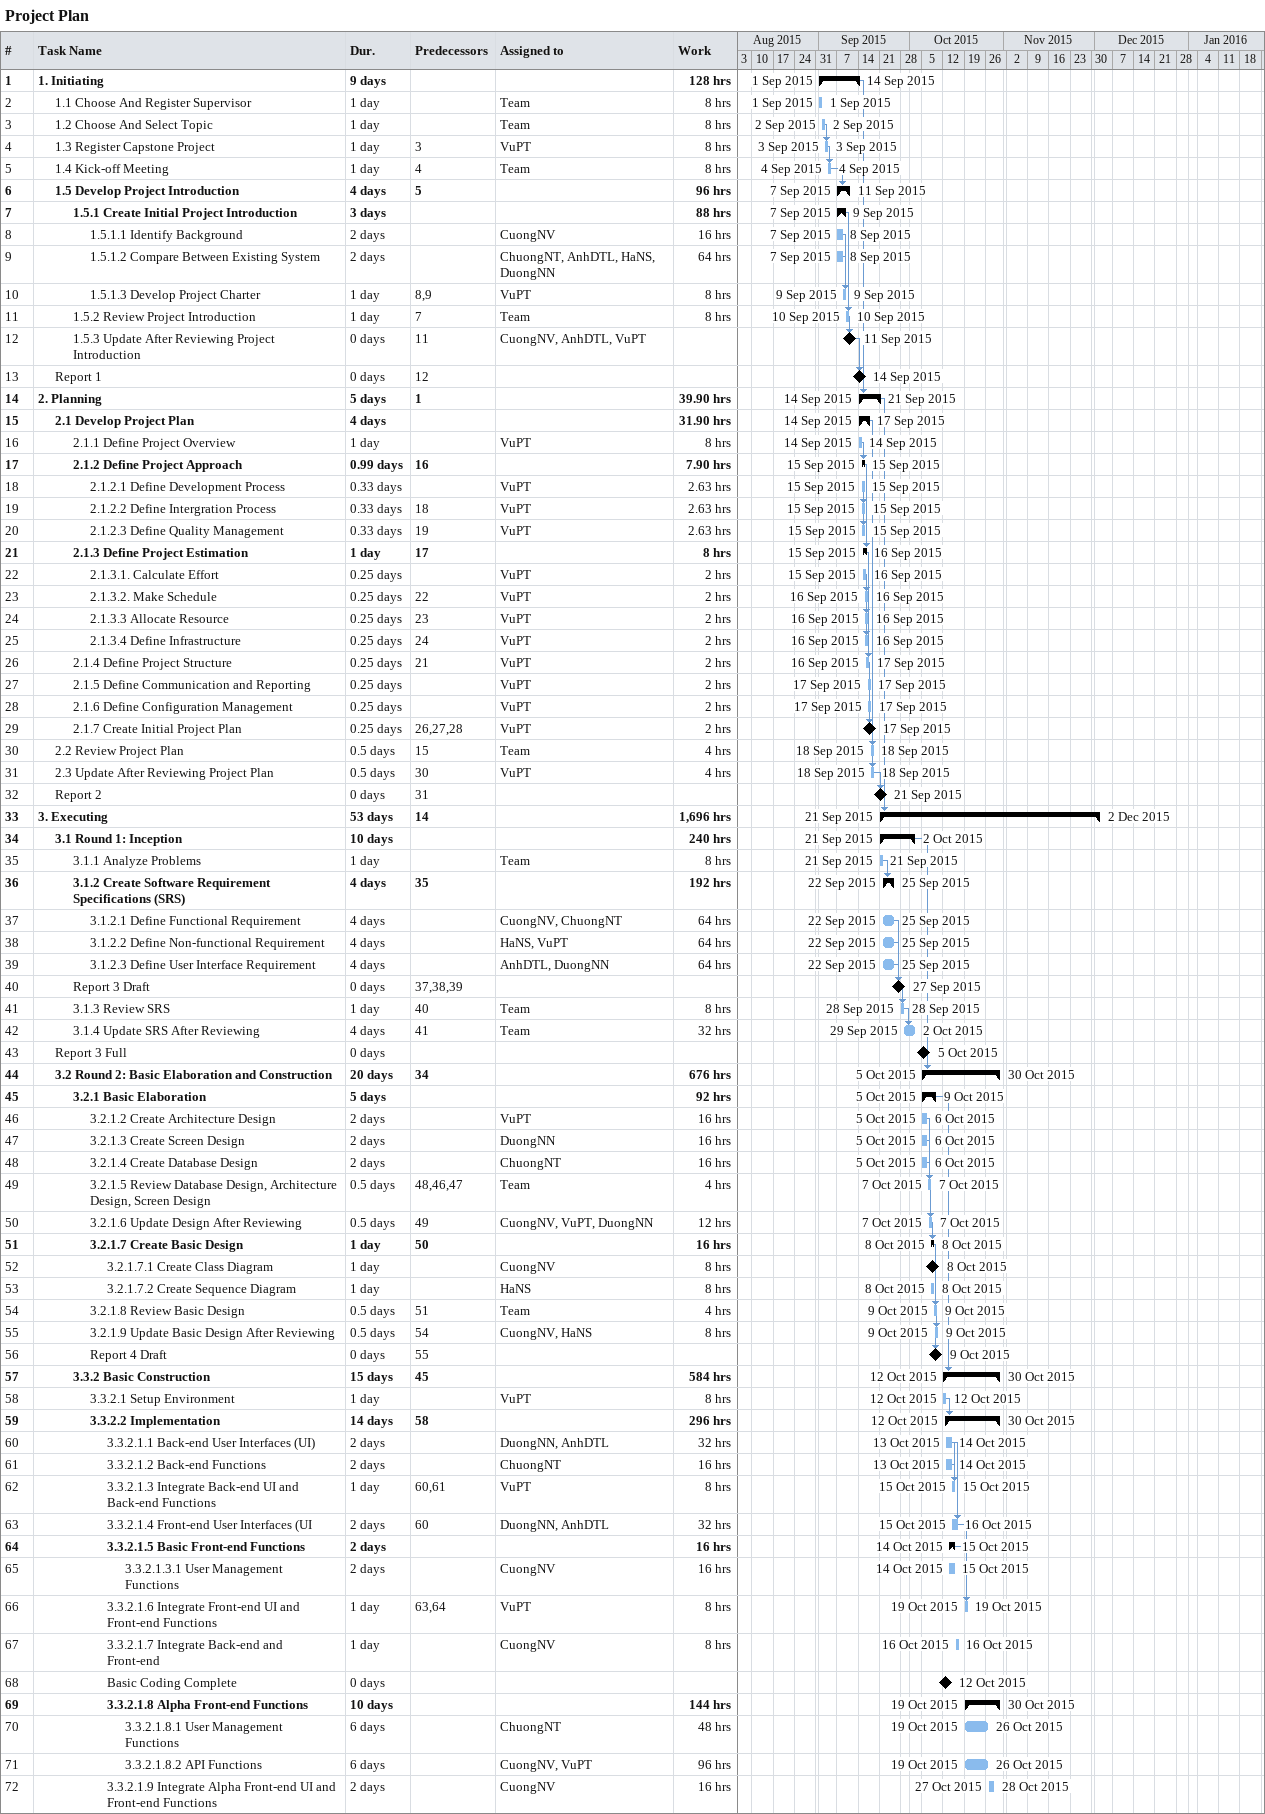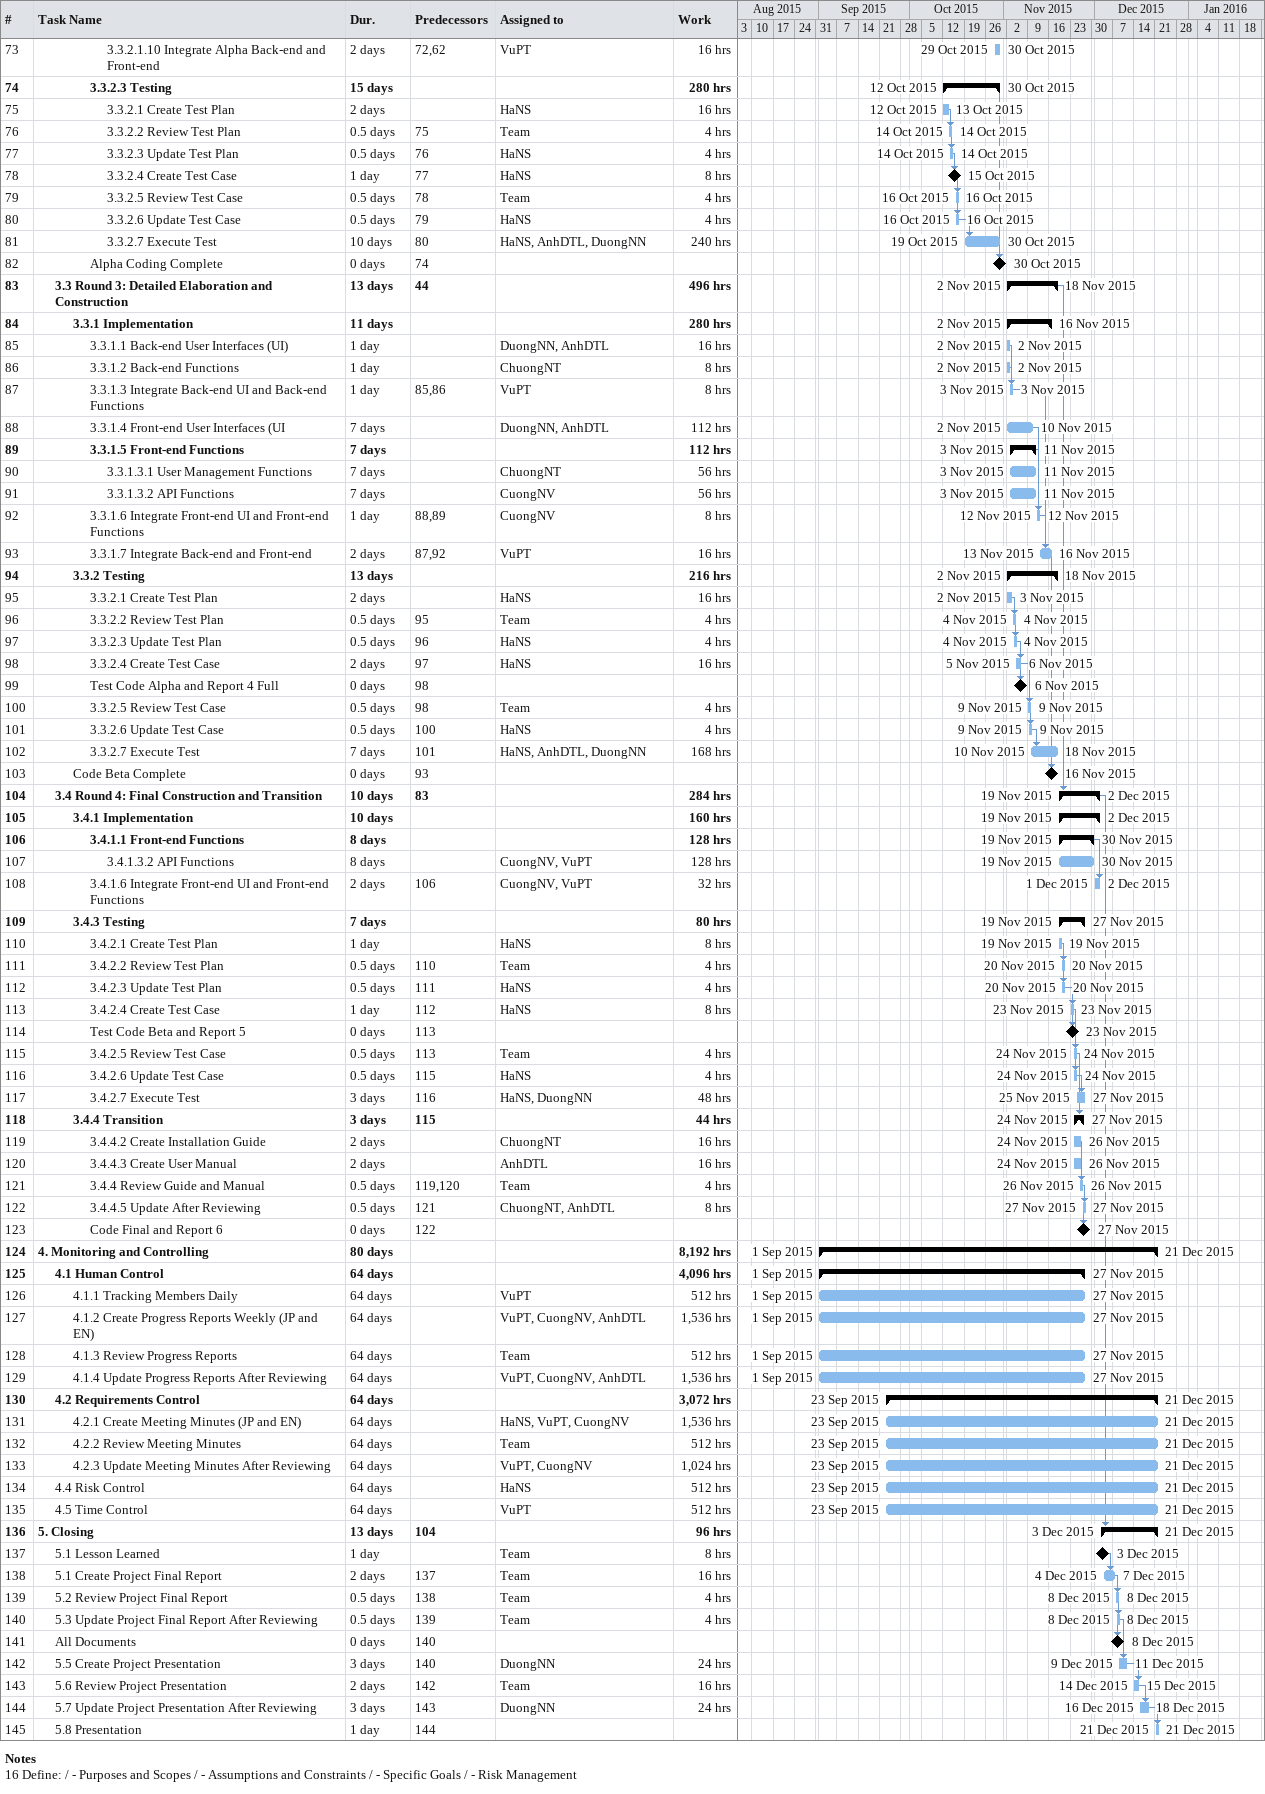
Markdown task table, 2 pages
Project Plan

| ID | Level | Task | Duration | Start | Finish | Predecessors | Resources | Work (h) |
|---|---|---|---|---|---|---|---|---|
| 1 | 1 | **1. Initiating** | 9d | 2015-09-01 | 2015-09-14 |  |  | 128 |
| 2 | 2 | 1.1 Choose And Register Supervisor | 1d | 2015-09-01 | 2015-09-01 |  | Team | 8 |
| 3 | 2 | 1.2 Choose And Select Topic | 1d | 2015-09-02 | 2015-09-02 |  | Team | 8 |
| 4 | 2 | 1.3 Register Capstone Project | 1d | 2015-09-03 | 2015-09-03 | 3 | VuPT | 8 |
| 5 | 2 | 1.4 Kick-off Meeting | 1d | 2015-09-04 | 2015-09-04 | 4 | Team | 8 |
| 6 | 2 | **1.5 Develop Project Introduction** | 4d | 2015-09-07 | 2015-09-11 | 5 |  | 96 |
| 7 | 3 | **1.5.1 Create Initial Project Introduction** | 3d | 2015-09-07 | 2015-09-09 |  |  | 88 |
| 8 | 4 | 1.5.1.1 Identify Background | 2d | 2015-09-07 | 2015-09-08 |  | CuongNV | 16 |
| 9 | 4 | 1.5.1.2 Compare Between Existing System | 2d | 2015-09-07 | 2015-09-08 |  | ChuongNT, AnhDTL, HaNS, DuongNN | 64 |
| 10 | 4 | 1.5.1.3 Develop Project Charter | 1d | 2015-09-09 | 2015-09-09 | 8, 9 | VuPT | 8 |
| 11 | 3 | 1.5.2 Review Project Introduction | 1d | 2015-09-10 | 2015-09-10 | 7 | Team | 8 |
| 12 | 3 | 1.5.3 Update After Reviewing Project Introduction | 0d | 2015-09-11 | 2015-09-11 | 11 | CuongNV, AnhDTL, VuPT |  |
| 13 | 2 | Report 1 | 0d | 2015-09-14 | 2015-09-14 | 12 |  |  |
| 14 | 1 | **2. Planning** | 5d | 2015-09-14 | 2015-09-21 | 1 |  | 39.90 |
| 15 | 2 | **2.1 Develop Project Plan** | 4d | 2015-09-14 | 2015-09-17 |  |  | 31.90 |
| 16 | 3 | 2.1.1 Define Project Overview | 1d | 2015-09-14 | 2015-09-14 |  | VuPT | 8 |
| 17 | 3 | **2.1.2 Define Project Approach** | 0.99d | 2015-09-15 | 2015-09-15 | 16 |  | 7.90 |
| 18 | 4 | 2.1.2.1 Define Development Process | 0.33d | 2015-09-15 | 2015-09-15 |  | VuPT | 2.63 |
| 19 | 4 | 2.1.2.2 Define Intergration Process | 0.33d | 2015-09-15 | 2015-09-15 | 18 | VuPT | 2.63 |
| 20 | 4 | 2.1.2.3 Define Quality Management | 0.33d | 2015-09-15 | 2015-09-15 | 19 | VuPT | 2.63 |
| 21 | 3 | **2.1.3 Define Project Estimation** | 1d | 2015-09-15 | 2015-09-16 | 17 |  | 8 |
| 22 | 4 | 2.1.3.1. Calculate Effort | 0.25d | 2015-09-15 | 2015-09-16 |  | VuPT | 2 |
| 23 | 4 | 2.1.3.2. Make Schedule | 0.25d | 2015-09-16 | 2015-09-16 | 22 | VuPT | 2 |
| 24 | 4 | 2.1.3.3 Allocate Resource | 0.25d | 2015-09-16 | 2015-09-16 | 23 | VuPT | 2 |
| 25 | 4 | 2.1.3.4 Define Infrastructure | 0.25d | 2015-09-16 | 2015-09-16 | 24 | VuPT | 2 |
| 26 | 3 | 2.1.4 Define Project Structure | 0.25d | 2015-09-16 | 2015-09-17 | 21 | VuPT | 2 |
| 27 | 3 | 2.1.5 Define Communication and Reporting | 0.25d | 2015-09-17 | 2015-09-17 |  | VuPT | 2 |
| 28 | 3 | 2.1.6 Define Configuration Management | 0.25d | 2015-09-17 | 2015-09-17 |  | VuPT | 2 |
| 29 | 3 | 2.1.7 Create Initial Project Plan | 0.25d | 2015-09-17 | 2015-09-17 | 26, 27, 28 | VuPT | 2 |
| 30 | 2 | 2.2 Review Project Plan | 0.5d | 2015-09-18 | 2015-09-18 | 15 | Team | 4 |
| 31 | 2 | 2.3 Update After Reviewing Project Plan | 0.5d | 2015-09-18 | 2015-09-18 | 30 | VuPT | 4 |
| 32 | 2 | Report 2 | 0d | 2015-09-21 | 2015-09-21 | 31 |  |  |
| 33 | 1 | **3. Executing** | 53d | 2015-09-21 | 2015-12-02 | 14 |  | 1696 |
| 34 | 2 | **3.1 Round 1: Inception** | 10d | 2015-09-21 | 2015-10-02 |  |  | 240 |
| 35 | 3 | 3.1.1 Analyze Problems | 1d | 2015-09-21 | 2015-09-21 |  | Team | 8 |
| 36 | 3 | **3.1.2 Create Software Requirement Specifications (SRS)** | 4d | 2015-09-22 | 2015-09-25 | 35 |  | 192 |
| 37 | 4 | 3.1.2.1 Define Functional Requirement | 4d | 2015-09-22 | 2015-09-25 |  | CuongNV, ChuongNT | 64 |
| 38 | 4 | 3.1.2.2 Define Non-functional Requirement | 4d | 2015-09-22 | 2015-09-25 |  | HaNS, VuPT | 64 |
| 39 | 4 | 3.1.2.3 Define User Interface Requirement | 4d | 2015-09-22 | 2015-09-25 |  | AnhDTL, DuongNN | 64 |
| 40 | 3 | Report 3 Draft | 0d | 2015-09-27 | 2015-09-27 | 37, 38, 39 |  |  |
| 41 | 3 | 3.1.3 Review SRS | 1d | 2015-09-28 | 2015-09-28 | 40 | Team | 8 |
| 42 | 3 | 3.1.4 Update SRS After Reviewing | 4d | 2015-09-29 | 2015-10-02 | 41 | Team | 32 |
| 43 | 2 | Report 3 Full | 0d | 2015-10-05 | 2015-10-05 |  |  |  |
| 44 | 2 | **3.2 Round 2: Basic Elaboration and Construction** | 20d | 2015-10-05 | 2015-10-30 | 34 |  | 676 |
| 45 | 3 | **3.2.1 Basic Elaboration** | 5d | 2015-10-05 | 2015-10-09 |  |  | 92 |
| 46 | 4 | 3.2.1.2 Create Architecture Design | 2d | 2015-10-05 | 2015-10-06 |  | VuPT | 16 |
| 47 | 4 | 3.2.1.3 Create Screen Design | 2d | 2015-10-05 | 2015-10-06 |  | DuongNN | 16 |
| 48 | 4 | 3.2.1.4 Create Database Design | 2d | 2015-10-05 | 2015-10-06 |  | ChuongNT | 16 |
| 49 | 4 | 3.2.1.5 Review Database Design, Architecture Design, Screen Design | 0.5d | 2015-10-07 | 2015-10-07 | 48, 46, 47 | Team | 4 |
| 50 | 4 | 3.2.1.6 Update Design After Reviewing | 0.5d | 2015-10-07 | 2015-10-07 | 49 | CuongNV, VuPT, DuongNN | 12 |
| 51 | 4 | **3.2.1.7 Create Basic Design** | 1d | 2015-10-08 | 2015-10-08 | 50 |  | 16 |
| 52 | 5 | 3.2.1.7.1 Create Class Diagram | 1d | 2015-10-08 | 2015-10-08 |  | CuongNV | 8 |
| 53 | 5 | 3.2.1.7.2 Create Sequence Diagram | 1d | 2015-10-08 | 2015-10-08 |  | HaNS | 8 |
| 54 | 4 | 3.2.1.8 Review Basic Design | 0.5d | 2015-10-09 | 2015-10-09 | 51 | Team | 4 |
| 55 | 4 | 3.2.1.9 Update Basic Design After Reviewing | 0.5d | 2015-10-09 | 2015-10-09 | 54 | CuongNV, HaNS | 8 |
| 56 | 4 | Report 4 Draft | 0d | 2015-10-09 | 2015-10-09 | 55 |  |  |
| 57 | 3 | **3.3.2 Basic Construction** | 15d | 2015-10-12 | 2015-10-30 | 45 |  | 584 |
| 58 | 4 | 3.3.2.1 Setup Environment | 1d | 2015-10-12 | 2015-10-12 |  | VuPT | 8 |
| 59 | 4 | **3.3.2.2 Implementation** | 14d | 2015-10-12 | 2015-10-30 | 58 |  | 296 |
| 60 | 5 | 3.3.2.1.1 Back-end User Interfaces (UI) | 2d | 2015-10-13 | 2015-10-14 |  | DuongNN, AnhDTL | 32 |
| 61 | 5 | 3.3.2.1.2 Back-end Functions | 2d | 2015-10-13 | 2015-10-14 |  | ChuongNT | 16 |
| 62 | 5 | 3.3.2.1.3 Integrate Back-end UI and Back-end Functions | 1d | 2015-10-15 | 2015-10-15 | 60, 61 | VuPT | 8 |
| 63 | 5 | 3.3.2.1.4 Front-end User Interfaces (UI | 2d | 2015-10-15 | 2015-10-16 | 60 | DuongNN, AnhDTL | 32 |
| 64 | 5 | **3.3.2.1.5 Basic Front-end Functions** | 2d | 2015-10-14 | 2015-10-15 |  |  | 16 |
| 65 | 6 | 3.3.2.1.3.1 User Management Functions | 2d | 2015-10-14 | 2015-10-15 |  | CuongNV | 16 |
| 66 | 5 | 3.3.2.1.6 Integrate Front-end UI and Front-end Functions | 1d | 2015-10-19 | 2015-10-19 | 63, 64 | VuPT | 8 |
| 67 | 5 | 3.3.2.1.7 Integrate Back-end and Front-end | 1d | 2015-10-16 | 2015-10-16 |  | CuongNV | 8 |
| 68 | 5 | Basic Coding Complete | 0d | 2015-10-12 | 2015-10-12 |  |  |  |
| 69 | 5 | **3.3.2.1.8 Alpha Front-end Functions** | 10d | 2015-10-19 | 2015-10-30 |  |  | 144 |
| 70 | 6 | 3.3.2.1.8.1 User Management Functions | 6d | 2015-10-19 | 2015-10-26 |  | ChuongNT | 48 |
| 71 | 6 | 3.3.2.1.8.2 API Functions | 6d | 2015-10-19 | 2015-10-26 |  | CuongNV, VuPT | 96 |
| 72 | 5 | 3.3.2.1.9 Integrate Alpha Front-end UI and Front-end Functions | 2d | 2015-10-27 | 2015-10-28 |  | CuongNV | 16 |
| 73 | 5 | 3.3.2.1.10 Integrate Alpha Back-end and Front-end | 2d | 2015-10-29 | 2015-10-30 | 72, 62 | VuPT | 16 |
| 74 | 4 | **3.3.2.3 Testing** | 15d | 2015-10-12 | 2015-10-30 |  |  | 280 |
| 75 | 5 | 3.3.2.1 Create Test Plan | 2d | 2015-10-12 | 2015-10-13 |  | HaNS | 16 |
| 76 | 5 | 3.3.2.2 Review Test Plan | 0.5d | 2015-10-14 | 2015-10-14 | 75 | Team | 4 |
| 77 | 5 | 3.3.2.3 Update Test Plan | 0.5d | 2015-10-14 | 2015-10-14 | 76 | HaNS | 4 |
| 78 | 5 | 3.3.2.4 Create Test Case | 1d | 2015-10-15 | 2015-10-15 | 77 | HaNS | 8 |
| 79 | 5 | 3.3.2.5 Review Test Case | 0.5d | 2015-10-16 | 2015-10-16 | 78 | Team | 4 |
| 80 | 5 | 3.3.2.6 Update Test Case | 0.5d | 2015-10-16 | 2015-10-16 | 79 | HaNS | 4 |
| 81 | 5 | 3.3.2.7 Execute Test | 10d | 2015-10-19 | 2015-10-30 | 80 | HaNS, AnhDTL, DuongNN | 240 |
| 82 | 4 | Alpha Coding Complete | 0d | 2015-10-30 | 2015-10-30 | 74 |  |  |
| 83 | 2 | **3.3 Round 3: Detailed Elaboration and Construction** | 13d | 2015-11-02 | 2015-11-18 | 44 |  | 496 |
| 84 | 3 | **3.3.1 Implementation** | 11d | 2015-11-02 | 2015-11-16 |  |  | 280 |
| 85 | 4 | 3.3.1.1 Back-end User Interfaces (UI) | 1d | 2015-11-02 | 2015-11-02 |  | DuongNN, AnhDTL | 16 |
| 86 | 4 | 3.3.1.2 Back-end Functions | 1d | 2015-11-02 | 2015-11-02 |  | ChuongNT | 8 |
| 87 | 4 | 3.3.1.3 Integrate Back-end UI and Back-end Functions | 1d | 2015-11-03 | 2015-11-03 | 85, 86 | VuPT | 8 |
| 88 | 4 | 3.3.1.4 Front-end User Interfaces (UI | 7d | 2015-11-02 | 2015-11-10 |  | DuongNN, AnhDTL | 112 |
| 89 | 4 | **3.3.1.5 Front-end Functions** | 7d | 2015-11-03 | 2015-11-11 |  |  | 112 |
| 90 | 5 | 3.3.1.3.1 User Management Functions | 7d | 2015-11-03 | 2015-11-11 |  | ChuongNT | 56 |
| 91 | 5 | 3.3.1.3.2 API Functions | 7d | 2015-11-03 | 2015-11-11 |  | CuongNV | 56 |
| 92 | 4 | 3.3.1.6 Integrate Front-end UI and Front-end Functions | 1d | 2015-11-12 | 2015-11-12 | 88, 89 | CuongNV | 8 |
| 93 | 4 | 3.3.1.7 Integrate Back-end and Front-end | 2d | 2015-11-13 | 2015-11-16 | 87, 92 | VuPT | 16 |
| 94 | 3 | **3.3.2 Testing** | 13d | 2015-11-02 | 2015-11-18 |  |  | 216 |
| 95 | 4 | 3.3.2.1 Create Test Plan | 2d | 2015-11-02 | 2015-11-03 |  | HaNS | 16 |
| 96 | 4 | 3.3.2.2 Review Test Plan | 0.5d | 2015-11-04 | 2015-11-04 | 95 | Team | 4 |
| 97 | 4 | 3.3.2.3 Update Test Plan | 0.5d | 2015-11-04 | 2015-11-04 | 96 | HaNS | 4 |
| 98 | 4 | 3.3.2.4 Create Test Case | 2d | 2015-11-05 | 2015-11-06 | 97 | HaNS | 16 |
| 99 | 4 | Test Code Alpha and Report 4 Full | 0d | 2015-11-06 | 2015-11-06 | 98 |  |  |
| 100 | 4 | 3.3.2.5 Review Test Case | 0.5d | 2015-11-09 | 2015-11-09 | 98 | Team | 4 |
| 101 | 4 | 3.3.2.6 Update Test Case | 0.5d | 2015-11-09 | 2015-11-09 | 100 | HaNS | 4 |
| 102 | 4 | 3.3.2.7 Execute Test | 7d | 2015-11-10 | 2015-11-18 | 101 | HaNS, AnhDTL, DuongNN | 168 |
| 103 | 3 | Code Beta Complete | 0d | 2015-11-16 | 2015-11-16 | 93 |  |  |
| 104 | 2 | **3.4 Round 4: Final Construction and Transition** | 10d | 2015-11-19 | 2015-12-02 | 83 |  | 284 |
| 105 | 3 | **3.4.1 Implementation** | 10d | 2015-11-19 | 2015-12-02 |  |  | 160 |
| 106 | 4 | **3.4.1.1 Front-end Functions** | 8d | 2015-11-19 | 2015-11-30 |  |  | 128 |
| 107 | 5 | 3.4.1.3.2 API Functions | 8d | 2015-11-19 | 2015-11-30 |  | CuongNV, VuPT | 128 |
| 108 | 4 | 3.4.1.6 Integrate Front-end UI and Front-end Functions | 2d | 2015-12-01 | 2015-12-02 | 106 | CuongNV, VuPT | 32 |
| 109 | 3 | **3.4.3 Testing** | 7d | 2015-11-19 | 2015-11-27 |  |  | 80 |
| 110 | 4 | 3.4.2.1 Create Test Plan | 1d | 2015-11-19 | 2015-11-19 |  | HaNS | 8 |
| 111 | 4 | 3.4.2.2 Review Test Plan | 0.5d | 2015-11-20 | 2015-11-20 | 110 | Team | 4 |
| 112 | 4 | 3.4.2.3 Update Test Plan | 0.5d | 2015-11-20 | 2015-11-20 | 111 | HaNS | 4 |
| 113 | 4 | 3.4.2.4 Create Test Case | 1d | 2015-11-23 | 2015-11-23 | 112 | HaNS | 8 |
| 114 | 4 | Test Code Beta and Report 5 | 0d | 2015-11-23 | 2015-11-23 | 113 |  |  |
| 115 | 4 | 3.4.2.5 Review Test Case | 0.5d | 2015-11-24 | 2015-11-24 | 113 | Team | 4 |
| 116 | 4 | 3.4.2.6 Update Test Case | 0.5d | 2015-11-24 | 2015-11-24 | 115 | HaNS | 4 |
| 117 | 4 | 3.4.2.7 Execute Test | 3d | 2015-11-25 | 2015-11-27 | 116 | HaNS, DuongNN | 48 |
| 118 | 3 | **3.4.4 Transition** | 3d | 2015-11-24 | 2015-11-27 | 115 |  | 44 |
| 119 | 4 | 3.4.4.2 Create Installation Guide | 2d | 2015-11-24 | 2015-11-26 |  | ChuongNT | 16 |
| 120 | 4 | 3.4.4.3 Create User Manual | 2d | 2015-11-24 | 2015-11-26 |  | AnhDTL | 16 |
| 121 | 4 | 3.4.4 Review Guide and Manual | 0.5d | 2015-11-26 | 2015-11-26 | 119, 120 | Team | 4 |
| 122 | 4 | 3.4.4.5 Update After Reviewing | 0.5d | 2015-11-27 | 2015-11-27 | 121 | ChuongNT, AnhDTL | 8 |
| 123 | 4 | Code Final and Report 6 | 0d | 2015-11-27 | 2015-11-27 | 122 |  |  |
| 124 | 1 | **4. Monitoring and Controlling** | 80d | 2015-09-01 | 2015-12-21 |  |  | 8192 |
| 125 | 2 | **4.1 Human Control** | 64d | 2015-09-01 | 2015-11-27 |  |  | 4096 |
| 126 | 3 | 4.1.1 Tracking Members Daily | 64d | 2015-09-01 | 2015-11-27 |  | VuPT | 512 |
| 127 | 3 | 4.1.2 Create Progress Reports Weekly (JP and EN) | 64d | 2015-09-01 | 2015-11-27 |  | VuPT, CuongNV, AnhDTL | 1536 |
| 128 | 3 | 4.1.3 Review Progress Reports | 64d | 2015-09-01 | 2015-11-27 |  | Team | 512 |
| 129 | 3 | 4.1.4 Update Progress Reports After Reviewing | 64d | 2015-09-01 | 2015-11-27 |  | VuPT, CuongNV, AnhDTL | 1536 |
| 130 | 2 | **4.2 Requirements Control** | 64d | 2015-09-23 | 2015-12-21 |  |  | 3072 |
| 131 | 3 | 4.2.1 Create Meeting Minutes (JP and EN) | 64d | 2015-09-23 | 2015-12-21 |  | HaNS, VuPT, CuongNV | 1536 |
| 132 | 3 | 4.2.2 Review Meeting Minutes | 64d | 2015-09-23 | 2015-12-21 |  | Team | 512 |
| 133 | 3 | 4.2.3 Update Meeting Minutes After Reviewing | 64d | 2015-09-23 | 2015-12-21 |  | VuPT, CuongNV | 1024 |
| 134 | 2 | 4.4 Risk Control | 64d | 2015-09-23 | 2015-12-21 |  | HaNS | 512 |
| 135 | 2 | 4.5 Time Control | 64d | 2015-09-23 | 2015-12-21 |  | VuPT | 512 |
| 136 | 1 | **5. Closing** | 13d | 2015-12-03 | 2015-12-21 | 104 |  | 96 |
| 137 | 2 | 5.1 Lesson Learned | 1d | 2015-12-03 | 2015-12-03 |  | Team | 8 |
| 138 | 2 | 5.1 Create Project Final Report | 2d | 2015-12-04 | 2015-12-07 | 137 | Team | 16 |
| 139 | 2 | 5.2 Review Project Final Report | 0.5d | 2015-12-08 | 2015-12-08 | 138 | Team | 4 |
| 140 | 2 | 5.3 Update Project Final Report After Reviewing | 0.5d | 2015-12-08 | 2015-12-08 | 139 | Team | 4 |
| 141 | 2 | All Documents | 0d | 2015-12-08 | 2015-12-08 | 140 |  |  |
| 142 | 2 | 5.5 Create Project Presentation | 3d | 2015-12-09 | 2015-12-11 | 140 | DuongNN | 24 |
| 143 | 2 | 5.6 Review Project Presentation | 2d | 2015-12-14 | 2015-12-15 | 142 | Team | 16 |
| 144 | 2 | 5.7 Update Project Presentation After Reviewing | 3d | 2015-12-16 | 2015-12-18 | 143 | DuongNN | 24 |
| 145 | 2 | 5.8 Presentation | 1d | 2015-12-21 | 2015-12-21 | 144 |  |  |

Notes
- 16: Define: / - Purposes and Scopes / - Assumptions and Constraints / - Specific Goals / - Risk Management
